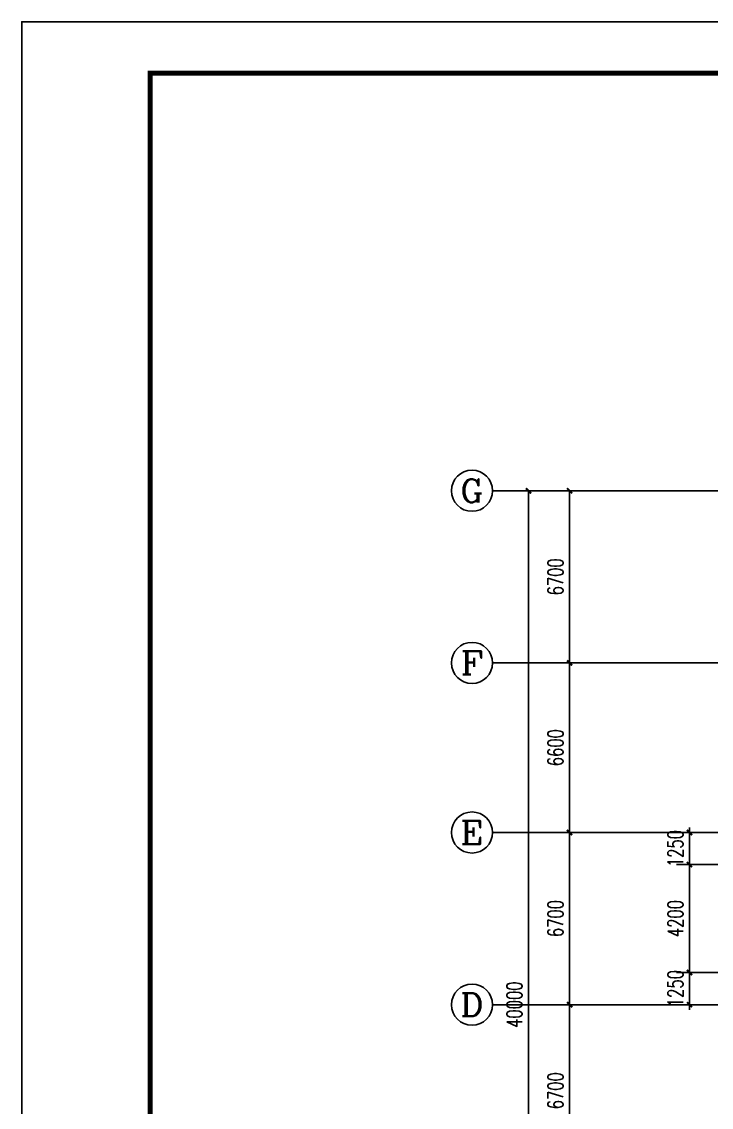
# Model space of a CAD drawing. Extents: x 36360094 to 36697644, y 75306 to 425482.
# Drawn here: x 36360094 to 36386934, y 383237 to 425482 of the extents above; entities that cross this region are included whole.
import ezdxf
from ezdxf.enums import TextEntityAlignment as Align

# ---------------------------------------------------------------- set-up
doc = ezdxf.new("R2010")
doc.units = 0
doc.header["$LTSCALE"] = 1000
doc.header["$MEASUREMENT"] = 0
doc.linetypes.add('ACAD_ISO04W100', pattern=[30.5, 24, -3, 0.5, -3])
doc.linetypes.add('DOTE', pattern=[2.42, 2, -0.2, 0.02, -0.2])
doc.layers.get('0').update_dxf_attribs({"linetype": 'CONTINUOUS'})
doc.layers.get('DEFPOINTS').update_dxf_attribs({"linetype": 'CONTINUOUS'})
for name, color, linetype in [('AXIS', 3, 'CONTINUOUS'), ('AXIS_TEXT', 7, 'CONTINUOUS'), ('DOTE', 1, 'ACAD_ISO04W100'), ('PUB_DIM', 3, 'CONTINUOUS'), ('PUB_TITLE', 4, 'CONTINUOUS')]:
    doc.layers.add(name, color=color, linetype=linetype)
doc.styles.add('_TCH_AXIS', font='COMPLEX', dxfattribs={"bigfont": 'GBCBIG'})
doc.styles.add('_TCH_DIM_T3', font='SIMPLEX', dxfattribs={"width": 0.705882, "bigfont": 'GBCBIG'})
doc.styles.add('COMPLEX', font='COMPLEX')
doc.dimstyles.new('_TCH_ARCH&&200', dxfattribs={"dimtxt": 595, "dimasz": 200, "dimexe": 500, "dimexo": 600, "dimgap": 252.5, "dimtad": 1, "dimdec": 0, "dimzin": 0, "dimdsep": 46, "dimtxsty": '_TCH_DIM_T3', "dimblk": 'ARCHTICK', "dimcen": 0.09, "dimclrt": 7, "dimazin": 2, "dimtfac": 1, "dimtdec": 0, "dimtix": 1, "dimtmove": 2, "dimatfit": 3, "dimfxl": 0, "dimtolj": 1, "dimtzin": 0, "dimarcsym": 0})

# ---------------------------------------------------------------- blocks, each defined once
blk = doc.blocks.new('_ArchTick')
at = {"color": 0, "linetype": 'ByBlock', "const_width": 0.4}
blk.add_lwpolyline([(-0.5, -0.5), (0.5, 0.5)], dxfattribs=at)
blk = doc.blocks.new('*D151')
at = {"layer": 'DEFPOINTS', "color": 0}
for p in [(36386086, 393930), (36390457, 393930), (36390457, 392680)]:
    blk.add_point(p, dxfattribs=at)
at = {"layer": 'PUB_DIM', "color": 0, "lineweight": -2}
for p, q in [((36389857, 393930), (36385586, 393930)), ((36386086, 393930), (36386086, 394130)), ((36386086, 392680), (36386086, 393930)), ((36389857, 392680), (36385586, 392680)), ((36386086, 392680), (36386086, 392480))]:
    blk.add_line(p, q, dxfattribs=at)
at = {"layer": 'PUB_DIM', "color": 0, "lineweight": -2, "xscale": 200, "yscale": 200, "zscale": 200}
for p, rotation in [((36386086, 393930), 270), ((36386086, 392680), 90)]:
    blk.add_blockref('_ArchTick', p, dxfattribs=dict(at, rotation=rotation))
at = {"layer": 'PUB_DIM', "color": 7, "insert": (36385536, 393305), "char_height": 595, "attachment_point": 5, "rotation": 90, "style": '_TCH_DIM_T3'}
blk.add_mtext('\\A1;1250', dxfattribs=at)
blk = doc.blocks.new('*D152')
at = {"layer": 'DEFPOINTS', "color": 0}
for p in [(36386086, 392680), (36390457, 392680), (36390457, 388480)]:
    blk.add_point(p, dxfattribs=at)
at = {"layer": 'PUB_DIM', "color": 0, "lineweight": -2}
for p, q in [((36389857, 392680), (36385586, 392680)), ((36386086, 388480), (36386086, 392680)), ((36389857, 388480), (36385586, 388480))]:
    blk.add_line(p, q, dxfattribs=at)
at = {"layer": 'PUB_DIM', "color": 0, "lineweight": -2, "xscale": 200, "yscale": 200, "zscale": 200}
for p, rotation in [((36386086, 392680), 90), ((36386086, 388480), 270)]:
    blk.add_blockref('_ArchTick', p, dxfattribs=dict(at, rotation=rotation))
at = {"layer": 'PUB_DIM', "color": 7, "insert": (36385536, 390580), "char_height": 595, "attachment_point": 5, "rotation": 90, "style": '_TCH_DIM_T3'}
blk.add_mtext('\\A1;4200', dxfattribs=at)
blk = doc.blocks.new('*D153')
at = {"layer": 'DEFPOINTS', "color": 0}
for p in [(36386086, 388480), (36390457, 388480), (36390457, 387230)]:
    blk.add_point(p, dxfattribs=at)
at = {"layer": 'PUB_DIM', "color": 0, "lineweight": -2}
for p, q in [((36386086, 388480), (36386086, 388680)), ((36389857, 388480), (36385586, 388480)), ((36386086, 387230), (36386086, 388480)), ((36389857, 387230), (36385586, 387230)), ((36386086, 387230), (36386086, 387030))]:
    blk.add_line(p, q, dxfattribs=at)
at = {"layer": 'PUB_DIM', "color": 0, "lineweight": -2, "xscale": 200, "yscale": 200, "zscale": 200}
for p, rotation in [((36386086, 388480), 270), ((36386086, 387230), 90)]:
    blk.add_blockref('_ArchTick', p, dxfattribs=dict(at, rotation=rotation))
at = {"layer": 'PUB_DIM', "color": 7, "insert": (36385536, 387855), "char_height": 595, "attachment_point": 5, "rotation": 90, "style": '_TCH_DIM_T3'}
blk.add_mtext('\\A1;1250', dxfattribs=at)
blk = doc.blocks.new('*D573')
at = {"layer": 'AXIS', "color": 0, "lineweight": -2}
for p, q in [((36385820, 387230), (36380920, 387230)), ((36381420, 380530), (36381420, 387230)), ((36385820, 380530), (36380920, 380530))]:
    blk.add_line(p, q, dxfattribs=at)
at = {"layer": 'DEFPOINTS', "color": 0}
for p in [(36381420, 387230), (36386420, 387230), (36386420, 380530)]:
    blk.add_point(p, dxfattribs=at)
at = {"layer": 'AXIS', "color": 0, "lineweight": -2, "xscale": 200, "yscale": 200, "zscale": 200}
for p, rotation in [((36381420, 387230), 90), ((36381420, 380530), 270)]:
    blk.add_blockref('_ArchTick', p, dxfattribs=dict(at, rotation=rotation))
at = {"layer": 'AXIS', "color": 7, "insert": (36380870, 383880), "char_height": 595, "attachment_point": 5, "rotation": 90, "style": '_TCH_DIM_T3'}
blk.add_mtext('\\A1;6700', dxfattribs=at)
blk = doc.blocks.new('*D574')
at = {"layer": 'AXIS', "color": 0, "lineweight": -2}
for p, q in [((36385820, 393930), (36380920, 393930)), ((36381420, 387230), (36381420, 393930)), ((36385820, 387230), (36380920, 387230))]:
    blk.add_line(p, q, dxfattribs=at)
at = {"layer": 'DEFPOINTS', "color": 0}
for p in [(36381420, 393930), (36386420, 393930), (36386420, 387230)]:
    blk.add_point(p, dxfattribs=at)
at = {"layer": 'AXIS', "color": 0, "lineweight": -2, "xscale": 200, "yscale": 200, "zscale": 200}
for p, rotation in [((36381420, 393930), 90), ((36381420, 387230), 270)]:
    blk.add_blockref('_ArchTick', p, dxfattribs=dict(at, rotation=rotation))
at = {"layer": 'AXIS', "color": 7, "insert": (36380870, 390580), "char_height": 595, "attachment_point": 5, "rotation": 90, "style": '_TCH_DIM_T3'}
blk.add_mtext('\\A1;6700', dxfattribs=at)
blk = doc.blocks.new('*D575')
at = {"layer": 'AXIS', "color": 0, "lineweight": -2}
for p, q in [((36385820, 400530), (36380920, 400530)), ((36381420, 393930), (36381420, 400530)), ((36385820, 393930), (36380920, 393930))]:
    blk.add_line(p, q, dxfattribs=at)
at = {"layer": 'DEFPOINTS', "color": 0}
for p in [(36381420, 400530), (36386420, 400530), (36386420, 393930)]:
    blk.add_point(p, dxfattribs=at)
at = {"layer": 'AXIS', "color": 0, "lineweight": -2, "xscale": 200, "yscale": 200, "zscale": 200}
for p, rotation in [((36381420, 400530), 90), ((36381420, 393930), 270)]:
    blk.add_blockref('_ArchTick', p, dxfattribs=dict(at, rotation=rotation))
at = {"layer": 'AXIS', "color": 7, "insert": (36380870, 397230), "char_height": 595, "attachment_point": 5, "rotation": 90, "style": '_TCH_DIM_T3'}
blk.add_mtext('\\A1;6600', dxfattribs=at)
blk = doc.blocks.new('*D576')
at = {"layer": 'AXIS', "color": 0, "lineweight": -2}
for p, q in [((36385820, 407230), (36380920, 407230)), ((36381420, 400530), (36381420, 407230)), ((36385820, 400530), (36380920, 400530))]:
    blk.add_line(p, q, dxfattribs=at)
at = {"layer": 'DEFPOINTS', "color": 0}
for p in [(36381420, 407230), (36386420, 407230), (36386420, 400530)]:
    blk.add_point(p, dxfattribs=at)
at = {"layer": 'AXIS', "color": 0, "lineweight": -2, "xscale": 200, "yscale": 200, "zscale": 200}
for p, rotation in [((36381420, 407230), 90), ((36381420, 400530), 270)]:
    blk.add_blockref('_ArchTick', p, dxfattribs=dict(at, rotation=rotation))
at = {"layer": 'AXIS', "color": 7, "insert": (36380870, 403880), "char_height": 595, "attachment_point": 5, "rotation": 90, "style": '_TCH_DIM_T3'}
blk.add_mtext('\\A1;6700', dxfattribs=at)
blk = doc.blocks.new('*D577')
at = {"layer": 'AXIS', "color": 0, "lineweight": -2}
for p, q in [((36385820, 407230), (36379320, 407230)), ((36379820, 367230), (36379820, 407230)), ((36385820, 367230), (36379320, 367230))]:
    blk.add_line(p, q, dxfattribs=at)
at = {"layer": 'DEFPOINTS', "color": 0}
for p in [(36379820, 407230), (36386420, 407230), (36386420, 367230)]:
    blk.add_point(p, dxfattribs=at)
at = {"layer": 'AXIS', "color": 0, "lineweight": -2, "xscale": 200, "yscale": 200, "zscale": 200}
for p, rotation in [((36379820, 407230), 90), ((36379820, 367230), 270)]:
    blk.add_blockref('_ArchTick', p, dxfattribs=dict(at, rotation=rotation))
at = {"layer": 'AXIS', "color": 7, "insert": (36379270, 387230), "char_height": 595, "attachment_point": 5, "rotation": 90, "style": '_TCH_DIM_T3'}
blk.add_mtext('\\A1;40000', dxfattribs=at)
blk = doc.blocks.new('_AXISO')
blk.add_circle((0, 0), 0.5)
at = {"layer": 'AXIS_TEXT', "style": 'COMPLEX', "width": 1.041667}
blk.add_attdef('A', text='', height=0.56, dxfattribs=at).set_placement((-0.25, -0.28), (0.25, -0.28), align=Align.FIT)

msp = doc.modelspace()

# ---------------------------------------------------------------- linework, layer by layer
at = {"layer": 'AXIS'}
for p, q in [((36386420.5, 407229.7), (36378420.5, 407229.7)), ((36386420.5, 400529.7), (36378420.5, 400529.7)), ((36386420.5, 393929.7), (36378420.5, 393929.7)), ((36386420.5, 387229.7), (36378420.5, 387229.7))]:
    msp.add_line(p, q, dxfattribs=at)
at = {"layer": 'DOTE', "linetype": 'DOTE'}
for p, q in [((36386420.5, 407229.7), (36443829.9, 407229.7)), ((36386420.5, 400529.7), (36390456.8, 400529.7)), ((36386420.5, 393929.7), (36390456.8, 393929.7)), ((36386420.5, 387229.7), (36443829.9, 387229.7))]:
    msp.add_line(p, q, dxfattribs=at)
at = {"layer": 'PUB_TITLE'}
msp.add_lwpolyline([(36360094.2, 341482.4), (36478894.2, 341482.4), (36478894.2, 425482.4), (36360094.2, 425482.4)], close=True, dxfattribs=at)
at = {"layer": 'PUB_TITLE', "const_width": 200}
msp.add_lwpolyline([(36365094.2, 343482.4), (36476894.2, 343482.4), (36476894.2, 423482.4), (36365094.2, 423482.4)], close=True, dxfattribs=at)

# ---------------------------------------------------------------- block references
at = {"layer": 'AXIS'}
ref = msp.add_blockref('_AXISO', (36377620.5, 407229.7), dxfattribs=dict(at, xscale=1600, yscale=1600, zscale=1600))
ref.add_attrib('A', 'G', dxfattribs={"layer": 'AXIS_TEXT', "height": 905.1, "style": '_TCH_AXIS', "width": 1.166667}).set_placement((36377167.9, 406777.1), (36378073, 406777.1), align=Align.FIT)
ref = msp.add_blockref('_AXISO', (36377620.5, 400529.7), dxfattribs=dict(at, xscale=1600, yscale=1600, zscale=1600))
ref.add_attrib('A', 'F', dxfattribs={"layer": 'AXIS_TEXT', "height": 905.1, "style": '_TCH_AXIS', "width": 1.3125}).set_placement((36377167.9, 400077.1), (36378073, 400077.1), align=Align.FIT)
ref = msp.add_blockref('_AXISO', (36377620.5, 393929.7), dxfattribs=dict(at, xscale=1600, yscale=1600, zscale=1600))
ref.add_attrib('A', 'E', dxfattribs={"layer": 'AXIS_TEXT', "height": 905.1, "style": '_TCH_AXIS', "width": 1.3125}).set_placement((36377167.9, 393477.1), (36378073, 393477.1), align=Align.FIT)
ref = msp.add_blockref('_AXISO', (36377620.5, 387229.7), dxfattribs=dict(at, xscale=1600, yscale=1600, zscale=1600))
ref.add_attrib('A', 'D', dxfattribs={"layer": 'AXIS_TEXT', "height": 905.1, "style": '_TCH_AXIS', "width": 1.235294}).set_placement((36377167.9, 386777.1), (36378073, 386777.1), align=Align.FIT)

# ---------------------------------------------------------------- dimensions: what is measured, and where the dimension line sits
for p1, p2, distance, picture, middle in [((36386420.5, 367229.7), (36386420.5, 407229.7), 6600, '*D577', (36379270.5, 387229.7)), ((36386420.5, 400529.7), (36386420.5, 407229.7), 5000, '*D576', (36380870.5, 403879.7)), ((36386420.5, 393929.7), (36386420.5, 400529.7), 5000, '*D575', (36380870.5, 397229.7)), ((36386420.5, 387229.7), (36386420.5, 393929.7), 5000, '*D574', (36380870.5, 390579.7)), ((36386420.5, 380529.7), (36386420.5, 387229.7), 5000, '*D573', (36380870.5, 383879.7))]:
    dim = msp.add_aligned_dim(p1=p1, p2=p2, distance=distance, dimstyle='_TCH_ARCH&&200', dxfattribs=at)
    dim.commit()
    dim.dimension.update_dxf_attribs({"geometry": picture, "text_midpoint": middle})
at = {"layer": 'PUB_DIM'}
for p1, p2, picture, middle in [((36390456.8, 392679.7), (36390456.8, 393929.7), '*D151', (36385535.9, 393304.7)), ((36390456.8, 388479.7), (36390456.8, 392679.7), '*D152', (36385535.9, 390579.7)), ((36390456.8, 387229.7), (36390456.8, 388479.7), '*D153', (36385535.9, 387854.7))]:
    dim = msp.add_aligned_dim(p1=p1, p2=p2, distance=4370.9, dimstyle='_TCH_ARCH&&200', dxfattribs=at)
    dim.commit()
    dim.dimension.update_dxf_attribs({"geometry": picture, "text_midpoint": middle})

doc.saveas('drawing.dxf')
